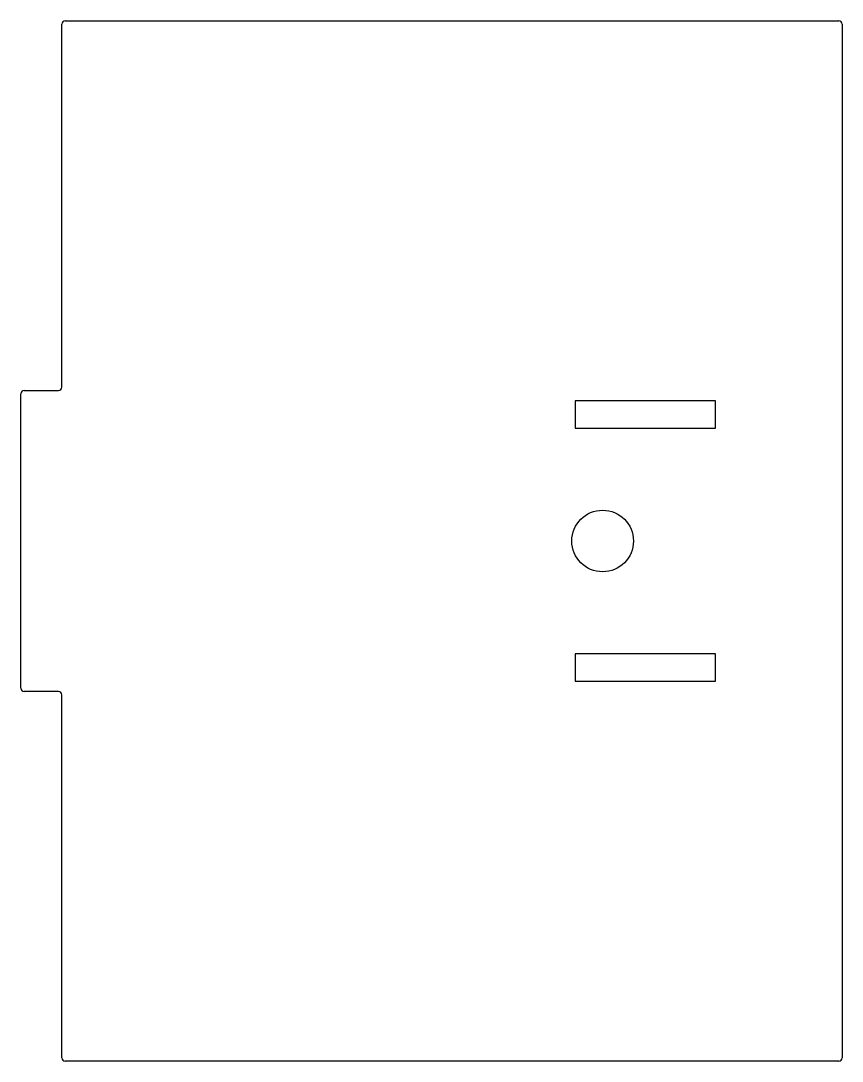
# Model space of a CAD drawing. Extents: x 194 to 314, y 95 to 247.
import ezdxf

# ---------------------------------------------------------------- set-up
doc = ezdxf.new("R2010")
doc.units = 0
doc.layers.add('BRANDLIJN', color=93, linetype='CONTINUOUS')

msp = doc.modelspace()

# ---------------------------------------------------------------- linework, layer by layer
at = {"layer": 'BRANDLIJN'}
for p, q in [((199.82, 193.92), (199.82, 246.93)), ((200.32, 247.43), (313.32, 247.43)), ((313.82, 246.93), (313.82, 95.91)), ((194.32, 193.42), (199.32, 193.42)), ((193.82, 149.92), (193.82, 192.92)), ((295.32, 191.92), (274.82, 191.92)), ((274.82, 191.92), (274.82, 187.92)), ((295.32, 187.92), (295.32, 191.92)), ((274.82, 187.92), (295.32, 187.92)), ((274.82, 154.92), (274.82, 150.92)), ((295.32, 154.92), (274.82, 154.92)), ((295.32, 150.92), (295.32, 154.92)), ((274.82, 150.92), (295.32, 150.92)), ((199.32, 149.42), (194.32, 149.42)), ((199.82, 95.91), (199.82, 148.92)), ((313.32, 95.41), (200.32, 95.41))]:
    msp.add_line(p, q, dxfattribs=at)
msp.add_circle((278.82, 171.42), 4.5, dxfattribs=at)
for centre, start, end in [((200.32, 246.93), 90, 180), ((313.32, 246.93), 0, 90), ((194.32, 192.92), 90, 180), ((199.32, 193.92), 270, 0), ((194.32, 149.92), 180, 270), ((199.32, 148.92), 0, 90), ((200.32, 95.91), 180, 270), ((313.32, 95.91), 270, 0)]:
    msp.add_arc(centre, 0.5, start, end, dxfattribs=at)

doc.saveas('drawing.dxf')
